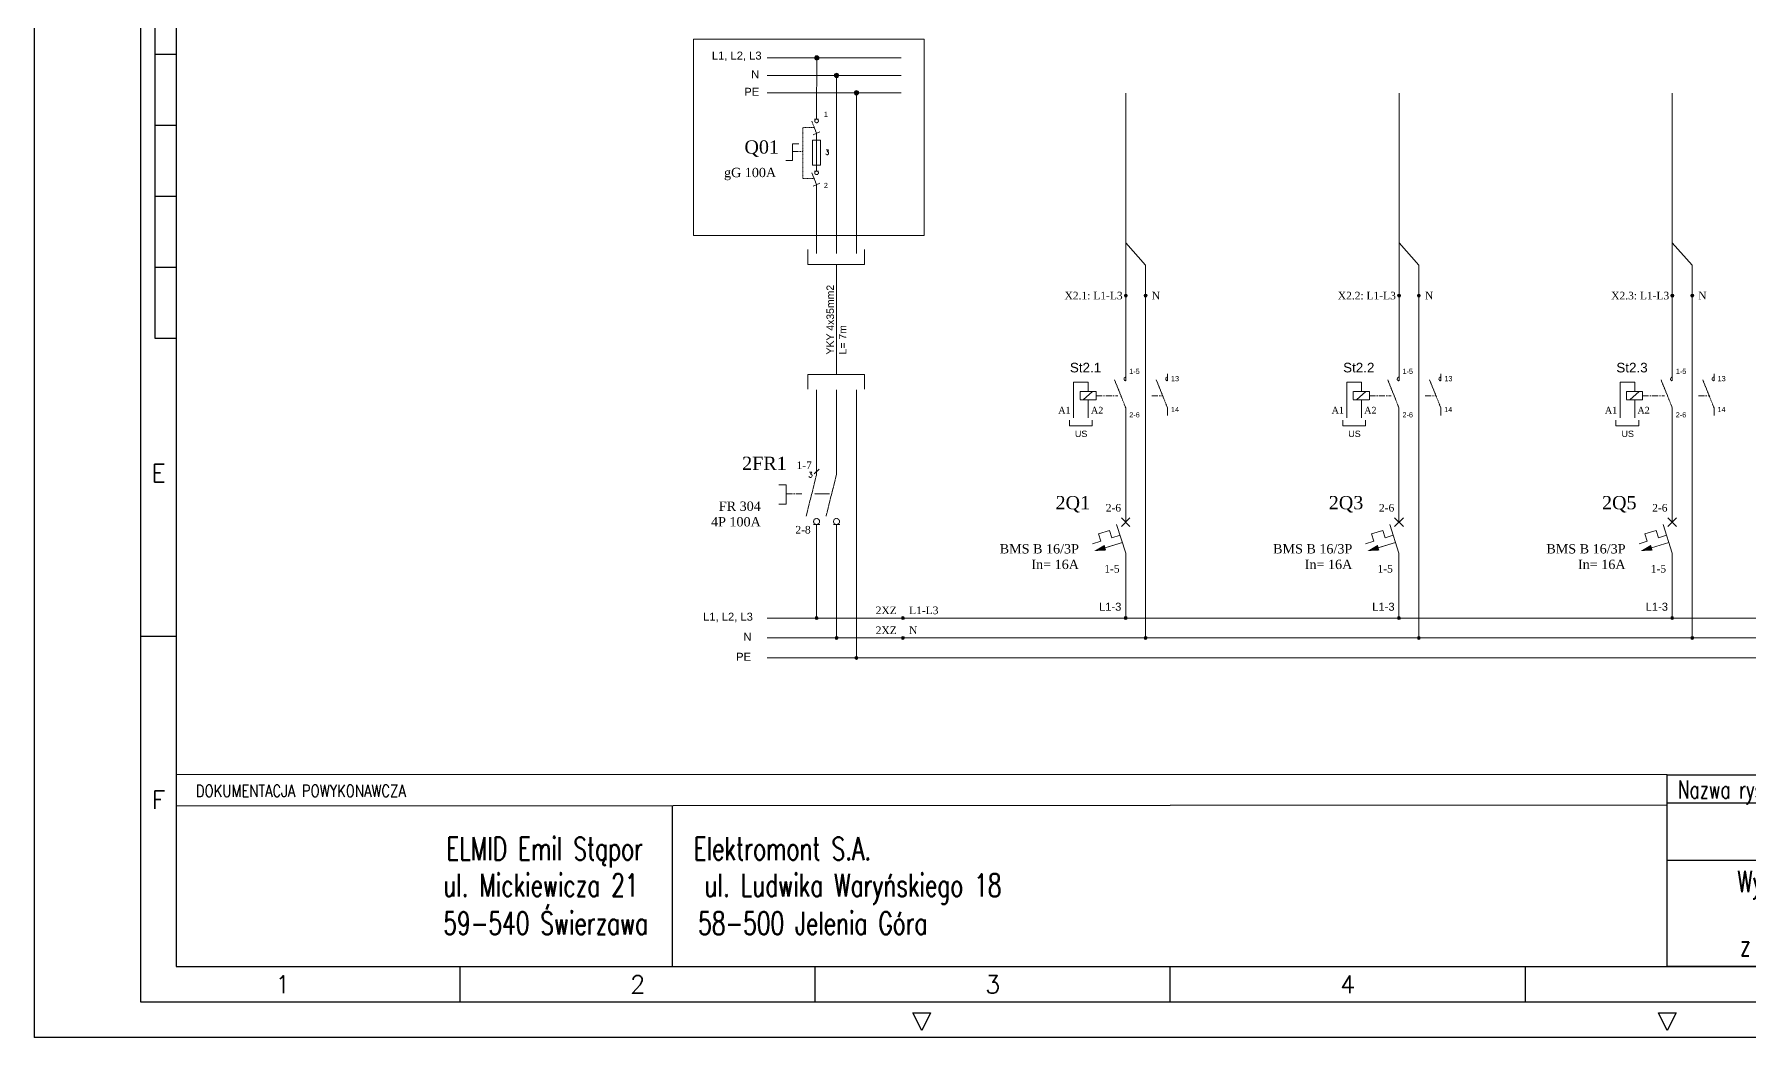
# Model space of a CAD drawing. Header units: millimetres. Extents: x 5687 to 64392, y -1898 to 18483.
# Drawn here: x 5687 to 17647, y -1898 to 5096 of the extents above; entities that cross this region are included whole.
import ezdxf
from ezdxf.enums import TextEntityAlignment as Align

# ---------------------------------------------------------------- set-up
doc = ezdxf.new("R2010")
doc.units = ezdxf.units.MM
doc.header["$LTSCALE"] = 0.3
for name, pattern in [('ACAD_ISO02W100', [15, 12, -3]), ('ACAD_ISO05W100', [33, 24, -3, 0, -3, 0, -3]), ('CENTER', [50.8, 31.75, -6.35, 6.35, -6.35]), ('CENTER2', [1.125, 0.75, -0.125, 0.125, -0.125]), ('EPL_DASH', [1, 0.5, -0.5])]:
    doc.linetypes.add(name, pattern=pattern)
doc.layers.get('0').update_dxf_attribs({"linetype": 'CONTINUOUS'})
for name, color, linetype in [('_A_TABELA-LAYOUT', 1, 'CONTINUOUS'), ('CIENKA', 1, 'CONTINUOUS'), ('GRUBA', 7, 'CONTINUOUS')]:
    doc.layers.add(name, color=color, linetype=linetype)
doc.styles.add('Annotative', font='ARIAL.TTF')
doc.styles.add('ROMANS', font='romans', dxfattribs={"width": 0.8, "oblique": 10, "height": 2.8})
doc.styles.get("Standard").update_dxf_attribs({"font": 'romans.shx', "width": 0.7})
doc.styles.add('TETERA', font='romans.shx', dxfattribs={"width": 0.8})

# ---------------------------------------------------------------- blocks, each defined once
blk = doc.blocks.new('Tabelka_Czesc ogolna')
at = {"layer": 'CIENKA'}
for p, q in [((90, 23), (0, 23)), ((90, 23), (180, 23)), ((0, 15), (90, 15)), ((90, 11), (110, 11)), ((165, 11), (180, 11))]:
    blk.add_line(p, q, dxfattribs=at)
at = {"layer": 'GRUBA'}
for p, q in [((90, 0), (90, 27)), ((150, 27), (150, 15)), ((165, 0), (165, 27)), ((90, 15), (180, 15)), ((110, 15), (110, 0)), ((130.58, 9.59), (131.14, 10.76)), ((131.53, 9.61), (131.72, 9.93)), ((119.43, 8.74), (118.63, 8.74)), ((118.63, 8.74), (118.63, 5.54)), ((119.43, 7.39), (119.43, 8.74)), ((121.13, 7.39), (119.43, 7.39)), ((121.93, 8.74), (121.13, 8.74)), ((121.13, 8.74), (121.13, 7.39)), ((121.93, 5.54), (121.93, 8.74)), ((123.73, 8.74), (122.93, 8.74)), ((122.93, 8.74), (122.93, 5.54)), ((125.13, 8.74), (123.73, 8.74)), ((123.73, 7.24), (123.73, 8.24)), ((123.73, 8.24), (125.13, 8.24)), ((127.83, 8.74), (127.03, 8.74)), ((127.03, 8.74), (127.03, 5.54)), ((129.83, 8.74), (127.83, 8.74)), ((127.83, 7.39), (127.83, 8.24)), ((127.83, 8.24), (129.83, 8.24)), ((129.43, 7.39), (127.83, 7.39)), ((129.43, 6.89), (129.43, 7.39)), ((129.83, 8.24), (129.83, 8.74)), ((117.66, 5.1), (117.1, 3.92)), ((118.63, 5.54), (119.43, 5.54)), ((119.43, 5.54), (119.43, 6.89)), ((119.43, 6.89), (121.13, 6.89)), ((121.13, 6.89), (121.13, 5.54)), ((121.13, 5.54), (121.93, 5.54)), ((122.93, 5.54), (123.73, 5.54)), ((125.13, 7.24), (123.73, 7.24)), ((123.73, 5.54), (123.73, 6.74)), ((123.73, 6.74), (125.13, 6.74)), ((127.03, 5.54), (127.83, 5.54)), ((127.83, 6.04), (127.83, 6.89)), ((127.83, 6.89), (129.43, 6.89)), ((129.83, 6.04), (127.83, 6.04)), ((127.83, 5.54), (129.83, 5.54)), ((129.83, 5.54), (129.83, 6.04)), ((118.24, 4.37), (118.1, 4))]:
    blk.add_line(p, q, dxfattribs=at)
blk.add_lwpolyline([(0, 27), (180, 27), (180, 0), (0, 0)], close=True, dxfattribs=at)
blk.add_circle((124.23, 7.14), 0.05, dxfattribs=at)
for centre, major_axis, ratio, start_param, end_param in [((124.13, 7.34), (-10, 0), 0.48, 3.935691, 7.075289), ((124.13, 7.34), (-8.6, 0), 0.395349, 3.863574, 7.002963), ((125.13, 7.74), (1.2, 0), 0.833333, 4.712389, 7.853982), ((125.13, 7.74), (0, 0.5), 0.8, 3.141593, 6.283185)]:
    blk.add_ellipse(centre, major_axis=major_axis, ratio=ratio, start_param=start_param, end_param=end_param, dxfattribs=at)
for points, knots in [([(118.1, 4), (118.67, 3.79), (119.28, 3.6), (120.71, 3.28), (121.54, 3.15), (123.23, 3), (124.1, 2.98), (125.82, 3.05), (126.67, 3.14), (128.28, 3.43), (129.04, 3.62), (130.43, 4.09), (131.06, 4.37), (132.01, 4.92), (132.38, 5.18), (132.97, 5.72), (133.2, 6), (133.49, 6.5), (133.57, 6.72), (133.67, 7.15), (133.68, 7.36), (133.63, 7.78), (133.56, 8), (133.35, 8.44), (133.21, 8.66), (132.83, 9.09), (132.6, 9.31), (132.14, 9.66), (131.94, 9.8), (131.72, 9.93)], [0.903557, 0.903557, 0.903557, 0.903557, 1.12738, 1.12738, 1.391663, 1.391663, 1.655946, 1.655946, 1.920229, 1.920229, 2.184512, 2.184512, 2.448795, 2.448795, 2.658792, 2.658792, 2.86879, 2.86879, 3.035083, 3.035083, 3.201375, 3.201375, 3.367668, 3.367668, 3.533961, 3.533961, 3.700254, 3.700254, 3.812378, 3.812378, 3.812378, 3.812378]), ([(118.24, 4.37), (118.75, 4.19), (119.31, 4.04), (120.51, 3.78), (121.16, 3.67), (122.49, 3.53), (123.17, 3.49), (124.81, 3.47), (125.77, 3.52), (127.61, 3.74), (128.48, 3.91), (129.92, 4.32), (130.51, 4.54), (131.53, 5.04), (131.97, 5.32), (132.53, 5.83), (132.7, 6.03), (132.98, 6.45), (133.08, 6.68), (133.18, 7.11), (133.2, 7.3), (133.16, 7.69), (133.12, 7.88), (132.97, 8.24), (132.86, 8.42), (132.62, 8.75), (132.47, 8.91), (132.08, 9.26), (131.82, 9.44), (131.53, 9.61)], [0.841335, 0.841335, 0.841335, 0.841335, 1.070437, 1.070437, 1.305194, 1.305194, 1.53995, 1.53995, 1.866854, 1.866854, 2.193758, 2.193758, 2.461993, 2.461993, 2.730227, 2.730227, 2.88914, 2.88914, 3.048052, 3.048052, 3.17539, 3.17539, 3.302727, 3.302727, 3.430064, 3.430064, 3.557402, 3.557402, 3.726955, 3.726955, 3.726955, 3.726955])]:
    blk.add_open_spline(points, degree=3, knots=knots, dxfattribs=at)
at = {"layer": 'CIENKA', "style": 'ROMANS', "width": 0.7}
for s, p in [('Nazwa rysunku / Opis projektu, obiektu budowlanego', (1.5, 23.7)), ('Nr rysunku', (91.5, 23.7)), ('Zmiana', (151.5, 23.7)), ('Format', (166.5, 23.7)), ('Arkusz', (166.5, 11.7))]:
    blk.add_text(s, height=2.5, dxfattribs=at).set_placement(p)
blk.add_text('Skala', height=2.5, dxfattribs=at).set_placement((94.92, 11.7), align=Align.CENTER)
at = {"layer": 'CIENKA', "style": 'ROMANS'}
for s, width, p, p2 in [('ul. Kolejowa 55', 0.833333, (137, 5.61), (162, 5.61)), ('05-092 Łomianki', 0.744681, (137, 1.81), (162, 1.81))]:
    blk.add_text(s, height=2.5, dxfattribs=dict(at, width=width)).set_placement(p, p2, align=Align.FIT)
at = {"layer": 'CIENKA', "style": 'ROMANS', "width": 0.9}
blk.add_text('Opracowanie zawiera informacje prawnie chronione. Bez zgody HPE Sp. z o.o. nie może być ono powielane i udostępniane osobom trzecim.', height=1.5, dxfattribs=at).set_placement((90, -2.5), align=Align.MIDDLE_CENTER)
at = {"layer": 'GRUBA', "style": 'ROMANS', "width": 0.56391}
blk.add_text('HPE Sp. z o. o.', height=3.5, dxfattribs=at).set_placement((137, 9.61), (162, 9.61), align=Align.FIT)
at = {"layer": 'GRUBA', "style": 'ROMANS', "width": 0.7}
for tag, height, p in [('NAZWA_RYSUNKU', 3, (45, 19)), ('DE-SE/H0300-11/00-000', 3, (120, 19)), ('00', 3, (157.5, 19)), ('1/1', 2.5, (172.5, 5.5))]:
    blk.add_attdef(tag, text='', height=height, dxfattribs=at).set_placement(p, align=Align.MIDDLE_CENTER)
for tag, p in [('OPIS_PROJEKTU_1', (45, 10.5)), ('OPIS_PROJEKTU_2', (45, 6)), ('OPIS_PROJEKTU_3', (45, 1.5))]:
    blk.add_attdef(tag, text='', height=3, dxfattribs=at).set_placement(p, align=Align.CENTER)
blk.add_attdef('1:10', text='', height=3, dxfattribs=at).set_placement((100, 5.5), align=Align.MIDDLE)

msp = doc.modelspace()

# ---------------------------------------------------------------- hatches: boundary and pattern name
at = {"lineweight": 9, "true_color": 0x1e788f}
for points in [[(11157, 4931, 1), (11127, 4931, 1)], [(11295, 4809, 1), (11265, 4809, 1)], [(11434, 4688, 1), (11404, 4688, 1)], [(11130, 1027, -1), (11151, 1027, -1)], [(13286, 1027, -1), (13306, 1027, -1)], [(15191, 1027, -1), (15212, 1027, -1)], [(17096, 1027, -1), (17117, 1027, -1)], [(11269, 888, -1), (11290, 888, -1)], [(13425, 888, -1), (13446, 888, -1)], [(15330, 888, -1), (15351, 888, -1)], [(17235, 888, -1), (17256, 888, -1)], [(11408, 749, -1), (11429, 749, -1)]]:
    msp.add_hatch(color=144, dxfattribs=at).paths.add_polyline_path(points)
at = {"lineweight": 9}
for points in [[(13286, 3274, -1), (13307, 3274, -1)], [(13425, 3274, -1), (13446, 3274, -1)], [(15191, 3274, -1), (15212, 3274, -1)], [(15330, 3274, -1), (15351, 3274, -1)], [(17097, 3274, -1), (17117, 3274, -1)], [(17235, 3274, -1), (17256, 3274, -1)], [(11733, 1027, -1), (11754, 1027, -1)], [(11733, 888, -1), (11754, 888, -1)]]:
    msp.add_hatch(color=0, dxfattribs=at).paths.add_polyline_path(points)
at = {"linetype": 'Continuous', "lineweight": 9, "ltscale": 4}
for points in [[(13076, 1494), (13148, 1537), (13160, 1498)], [(14981, 1494), (15053, 1537), (15065, 1498)], [(16886, 1494), (16958, 1537), (16970, 1498)]]:
    msp.add_hatch(color=5, dxfattribs=at).paths.add_polyline_path(points, flags=0)

# ---------------------------------------------------------------- linework, layer by layer
at = {"color": 0, "linetype": 'Continuous', "lineweight": 9, "ltscale": 4.4}
for p, q in [((11731, 4931), (10796, 4931)), ((11731, 4809), (10796, 4809)), ((11731, 4688), (10796, 4688))]:
    msp.add_line(p, q, dxfattribs=at)
at = {"color": 0, "lineweight": 9}
for p, q in [((11142, 4931), (11141, 4527)), ((11280, 4809), (11280, 3567)), ((11081, 3492), (11081, 3596)), ((11476, 3492), (11476, 3596)), ((11081, 3492), (11406, 3492)), ((11081, 2725), (11406, 2725)), ((11081, 2725), (11081, 2621)), ((11476, 2725), (11476, 2621)), ((12933, 2670), (13035, 2670)), ((12933, 2422), (12933, 2670)), ((14838, 2670), (14940, 2670)), ((14838, 2422), (14838, 2670)), ((16743, 2670), (16845, 2670)), ((16743, 2422), (16743, 2670)), ((11419, 2617), (11419, 749)), ((12904, 2366), (12904, 2405)), ((13063, 2366), (13063, 2405)), ((14809, 2366), (14809, 2405)), ((14968, 2366), (14968, 2405)), ((16714, 2366), (16714, 2405)), ((16873, 2366), (16873, 2405)), ((23037, 1027), (10796, 1027))]:
    msp.add_line(p, q, dxfattribs=at)
at = {"lineweight": 9}
for p, q in [((11419, 4673), (11419, 3567)), ((13297, 2730), (13297, 4686)), ((15202, 2730), (15202, 4686)), ((17107, 2730), (17107, 4686)), ((11141, 3991), (11141, 3567)), ((13435, 3487), (13297, 3641)), ((15340, 3487), (15202, 3641)), ((17246, 3487), (17107, 3641)), ((11280, 3492), (11280, 2725)), ((11406, 3492), (11476, 3492)), ((13435, 1650), (13435, 3487)), ((15340, 1650), (15340, 3487)), ((17246, 1650), (17246, 3487)), ((11406, 2725), (11476, 2725)), ((13035, 2670), (12933, 2670)), ((13035, 2607), (13035, 2670)), ((14940, 2670), (14838, 2670)), ((14940, 2607), (14940, 2670)), ((16845, 2670), (16743, 2670)), ((16845, 2607), (16845, 2670)), ((11141, 2117), (11141, 2617)), ((11280, 2118), (11280, 2617)), ((13035, 2422), (13035, 2548)), ((14940, 2422), (14940, 2548)), ((16845, 2422), (16845, 2548)), ((13296, 2438), (13296, 2171)), ((15201, 2438), (15201, 2171)), ((17107, 2438), (17107, 2171)), ((13296, 1820), (13296, 2171)), ((15201, 1820), (15201, 2171)), ((17107, 1820), (17107, 2171)), ((11141, 1643), (11141, 1038)), ((11280, 1643), (11280, 899)), ((13435, 1650), (13435, 888)), ((15340, 1650), (15340, 888)), ((17246, 1650), (17246, 888)), ((13296, 1354), (13296, 1027)), ((15201, 1354), (15201, 1027)), ((17106, 1354), (17106, 1027)), ((23037, 888), (10796, 888)), ((23037, 749), (10796, 749))]:
    msp.add_line(p, q, dxfattribs=at)
at = {"color": 5, "linetype": 'EPL_DASH', "lineweight": 9}
for p, q in [((11125, 4446), (11044, 4446)), ((11044, 4446), (11044, 4090)), ((11044, 4090), (11124, 4090))]:
    msp.add_line(p, q, dxfattribs=at)
at = {"color": 5, "linetype": 'ACAD_ISO05W100', "lineweight": 9}
for p, q in [((11108, 4489), (11141, 4406)), ((11129, 4435), (11129, 4435)), ((11108, 4130), (11141, 4047)), ((11129, 4076), (11129, 4076)), ((13296, 2493), (13218, 2688)), ((13587, 2493), (13509, 2688)), ((15201, 2493), (15123, 2688)), ((15493, 2493), (15414, 2688)), ((17107, 2493), (17028, 2688)), ((17398, 2493), (17319, 2688)), ((11141, 2027), (11068, 1736)), ((11280, 2028), (11207, 1737))]:
    msp.add_line(p, q, dxfattribs=at)
at = {"color": 5, "lineweight": 9}
for p, q in [((11154, 4505), (11127, 4505)), ((11141, 4505), (11141, 4527)), ((10972, 4217), (10972, 4332)), ((10972, 4332), (11017, 4332)), ((11118, 4396), (11163, 4416)), ((11141, 4406), (11141, 4351)), ((11141, 4357), (11141, 4375)), ((11141, 4357), (11141, 4183)), ((10972, 4216), (10927, 4216)), ((11154, 4142), (11127, 4142)), ((11141, 4165), (11141, 4183)), ((11141, 4142), (11141, 4165)), ((11118, 4036), (11163, 4057)), ((11141, 4047), (11141, 3991)), ((13297, 2680), (13297, 2730)), ((13588, 2680), (13588, 2730)), ((15202, 2680), (15202, 2730)), ((15493, 2680), (15493, 2730)), ((17107, 2680), (17107, 2730)), ((17398, 2680), (17398, 2730)), ((13000, 2548), (13065, 2607)), ((14905, 2548), (14971, 2607)), ((16810, 2548), (16876, 2607)), ((13296, 2493), (13296, 2438)), ((13587, 2493), (13587, 2438)), ((15201, 2493), (15201, 2438)), ((15493, 2493), (15493, 2438)), ((17107, 2493), (17107, 2438)), ((17398, 2493), (17398, 2438)), ((11123, 2031), (11158, 2065)), ((11141, 2027), (11141, 2117)), ((11280, 2028), (11280, 2118)), ((10877, 1955), (10930, 1955)), ((10930, 1821), (10930, 1955)), ((10930, 1821), (10878, 1821)), ((11163, 1679), (11119, 1679)), ((11141, 1679), (11141, 1643)), ((11302, 1679), (11258, 1679)), ((11280, 1679), (11280, 1643))]:
    msp.add_line(p, q, dxfattribs=at)
at = {"color": 5, "linetype": 'CENTER', "lineweight": 9, "ltscale": 4.4}
for p, q in [((10972, 4279), (11044, 4279)), ((13090, 2576), (13242, 2576)), ((13479, 2576), (13554, 2576)), ((14995, 2576), (15147, 2576)), ((15384, 2576), (15459, 2576)), ((16900, 2576), (17052, 2576)), ((17289, 2576), (17364, 2576)), ((10930, 1893), (11046, 1893))]:
    msp.add_line(p, q, dxfattribs=at)
at = {"linetype": 'ByBlock', "lineweight": 9}
for p, q in [((12904, 2366), (13063, 2366)), ((14809, 2366), (14968, 2366)), ((16714, 2366), (16873, 2366))]:
    msp.add_line(p, q, dxfattribs=at)
at = {"color": 5, "linetype": 'CENTER2', "lineweight": 9, "ltscale": 4.4}
msp.add_line((11230, 1893), (11126, 1893), dxfattribs=at)
at = {"color": 5, "linetype": 'Continuous', "lineweight": 9}
for p, q in [((13296, 1820), (13296, 1695)), ((15201, 1820), (15201, 1695)), ((17107, 1820), (17107, 1695)), ((13296, 1776), (13296, 1695)), ((13296, 1776), (13296, 1695)), ((13296, 1776), (13296, 1695)), ((13296, 1776), (13296, 1695)), ((13296, 1776), (13296, 1695)), ((13296, 1776), (13296, 1695)), ((15201, 1776), (15201, 1695)), ((15201, 1776), (15201, 1695)), ((15201, 1776), (15201, 1695)), ((15201, 1776), (15201, 1695)), ((15201, 1776), (15201, 1695)), ((15201, 1776), (15201, 1695)), ((17107, 1776), (17107, 1695)), ((17107, 1776), (17107, 1695)), ((17107, 1776), (17107, 1695)), ((17107, 1776), (17107, 1695)), ((17107, 1776), (17107, 1695)), ((17107, 1776), (17107, 1695)), ((13296, 1479), (13296, 1354)), ((15201, 1479), (15201, 1354)), ((17106, 1479), (17106, 1354))]:
    msp.add_line(p, q, dxfattribs=at)
at = {"color": 5, "linetype": 'Continuous', "lineweight": 9, "ltscale": 4}
for p, q in [((13296, 1479), (13233, 1679)), ((15201, 1479), (15138, 1679)), ((17106, 1479), (17044, 1679)), ((13122, 1562), (13064, 1545)), ((13106, 1614), (13183, 1638)), ((13122, 1562), (13106, 1614)), ((13183, 1638), (13199, 1586)), ((13257, 1604), (13199, 1586)), ((15027, 1562), (14969, 1545)), ((15011, 1614), (15089, 1638)), ((15027, 1562), (15011, 1614)), ((15089, 1638), (15105, 1586)), ((15162, 1604), (15105, 1586)), ((16932, 1562), (16875, 1545)), ((16916, 1614), (16994, 1638)), ((16932, 1562), (16916, 1614)), ((16994, 1638), (17010, 1586)), ((17067, 1604), (17010, 1586)), ((13273, 1554), (13092, 1498)), ((13273, 1554), (13092, 1498)), ((13273, 1554), (13092, 1498)), ((13273, 1554), (13092, 1498)), ((13273, 1554), (13092, 1498)), ((13273, 1554), (13092, 1498)), ((13273, 1554), (13150, 1516)), ((15178, 1554), (14997, 1498)), ((15178, 1554), (14997, 1498)), ((15178, 1554), (14997, 1498)), ((15178, 1554), (14997, 1498)), ((15178, 1554), (14997, 1498)), ((15178, 1554), (14997, 1498)), ((15178, 1554), (15055, 1516)), ((17083, 1554), (16902, 1498)), ((17083, 1554), (16902, 1498)), ((17083, 1554), (16902, 1498)), ((17083, 1554), (16902, 1498)), ((17083, 1554), (16902, 1498)), ((17083, 1554), (16902, 1498)), ((17083, 1554), (16961, 1516))]:
    msp.add_line(p, q, dxfattribs=at)
at = {"color": 5, "linetype": 'ByBlock', "lineweight": 9}
for p, q in [((13326, 1725), (13266, 1665)), ((13266, 1725), (13326, 1665)), ((15232, 1725), (15171, 1665)), ((15171, 1725), (15232, 1665)), ((17137, 1725), (17077, 1665)), ((17077, 1725), (17137, 1665))]:
    msp.add_line(p, q, dxfattribs=at)
at = {"color": 251, "linetype": 'ACAD_ISO02W100', "lineweight": 9}
msp.add_lwpolyline([(10283, 5061), (11891, 5061), (11891, 3694), (10283, 3694)], close=True, dxfattribs=at)
at = {"color": 5, "lineweight": 9}
msp.add_lwpolyline([(11112, 4357), (11169, 4357), (11169, 4183), (11112, 4183)], close=True, dxfattribs=at)
at = {"color": 5, "linetype": 'ACAD_ISO02W100', "lineweight": 9}
for points in [[(12978, 2548), (13090, 2548), (13090, 2607), (12978, 2607)], [(14883, 2548), (14995, 2548), (14995, 2607), (14883, 2607)], [(16788, 2548), (16900, 2548), (16900, 2607), (16788, 2607)]]:
    msp.add_lwpolyline(points, close=True, dxfattribs=at)
at = {"color": 10, "linetype": 'Continuous'}
msp.add_lwpolyline([(17072, -67), (6677, -64)], dxfattribs=at)
at = {"color": 0, "lineweight": 9}
for centre, radius in [((11142, 4931), 14.9), ((11280, 4809), 14.9), ((11419, 4688), 14.9), ((13297, 3274), 10.3), ((13435, 3274), 10.3), ((15202, 3274), 10.3), ((15340, 3274), 10.3), ((17107, 3274), 10.3), ((17246, 3274), 10.3), ((11141, 1027), 10.3), ((11743, 1027), 10.3), ((13296, 1027), 10.3), ((15201, 1027), 10.3), ((17106, 1027), 10.3), ((11280, 888), 10.3), ((11743, 888), 10.3), ((13435, 888), 10.3), ((15340, 888), 10.3), ((17246, 888), 10.3), ((11419, 749), 10.3)]:
    msp.add_circle(centre, radius, dxfattribs=at)
at = {"color": 5, "linetype": 'ACAD_ISO05W100', "lineweight": 9}
for centre, radius in [((11141, 4492), 12.8), ((11141, 4130), 12.8), ((11141, 1700), 20.7), ((11280, 1700), 20.7)]:
    msp.add_circle(centre, radius, dxfattribs=at)
for centre in [(13297, 2693), (13588, 2693), (15202, 2693), (15493, 2693), (17107, 2693), (17398, 2693)]:
    msp.add_arc(centre, 12.8, 89.9965, 270, dxfattribs=at)
at = {"layer": 'CIENKA'}
for p, q in [((5687, 12803), (5687, -1898)), ((6528, 7928), (6528, 2978)), ((6528, 4958), (6677, 4958)), ((6528, 4463), (6677, 4463)), ((6528, 3968), (6677, 3968)), ((6528, 3473), (6677, 3473)), ((6528, 2978), (6677, 2978)), ((6677, 899), (6429, 899)), ((17072, -278), (6677, -284)), ((8657, -1651), (8657, -1403)), ((11132, -1651), (11132, -1403)), ((13607, -1651), (13607, -1403)), ((16082, -1403), (16082, -1651)), ((11874, -1849), (11813, -1725)), ((11813, -1725), (11936, -1725)), ((11936, -1725), (11874, -1849)), ((17072, -1849), (17010, -1725)), ((17010, -1725), (17134, -1725)), ((17134, -1725), (17072, -1849)), ((26477, -1898), (5687, -1898))]:
    msp.add_line(p, q, dxfattribs=at)
at = {"layer": 'CIENKA', "color": 10, "linetype": 'Continuous'}
msp.add_lwpolyline([(10134, -283), (10134, -1403)], dxfattribs=at)
at = {"layer": 'GRUBA'}
for p, q in [((6429, -1651), (6429, 12556)), ((6677, 12308), (6677, -1403)), ((6677, -1403), (25982, -1403)), ((26229, -1651), (6429, -1651))]:
    msp.add_line(p, q, dxfattribs=at)

# ---------------------------------------------------------------- block references
at = {"layer": 'GRUBA', "xscale": 49.5, "yscale": 49.5, "zscale": 49.5}
msp.add_blockref('Tabelka_Czesc ogolna', (17072, -1403), dxfattribs=at).add_auto_attribs({'DE-SE/H0300-11/00-000': 'DE-SE/H0514-12/35-002', '00': '01', 'NAZWA_RYSUNKU': 'SCHEMAT ROZDZIELNICY IIIROF-1 / IIIROF-2', 'OPIS_PROJEKTU_1': 'Wymiana rozdzielnic NN w rejonie ZWR Polkowice', 'OPIS_PROJEKTU_2': 'Adres: KGHM Polska Miedź, ZWR Polkowice', 'OPIS_PROJEKTU_3': 'z siedzibą w ul.Kopalniana 1, 59-101 Polkowice', '1:10': '-', '1/1': '1/3'})

# ---------------------------------------------------------------- texts
at = {"color": 5, "lineweight": 9}
msp.add_text('3', height=37, dxfattribs=at).set_placement((11083, 2007))
at = {"color": 0, "lineweight": 9, "style": 'Annotative'}
for s, insert, char_height, width, attachment_point in [('\\pt126.16;L1, L2, L3', (10411, 4909), 55.8, 451.53, 7), ('\\pt126.16;N', (10685, 4788), 55.8, 116.4, 7), ('\\pt126.16;PE', (10637, 4667), 55.8, 116.4, 7), ('\\pt81.751;1', (11192, 4520), 36.16, 122.04, 7), ('{\\fTimes New Roman|b0|i0|c238|p18;Q01}', (10638, 4241), 92.57, 930.79, 7), ('\\A1;\\pt147.18;{\\fTimes New Roman|b0|i0|c238|p18;gG 100A}', (10859, 4165), 65.1, 1046.76, 3), ('\\pt81.751;2', (11192, 4024), 36.16, 122.04, 7), ('{\\fTimes New Roman|b0|i0|c238|p18;X2.1: L1-L3}', (12870, 3301), 53.03, 716.06, 1), ('{\\fTimes New Roman|b0|i0|c238|p18;N}', (13478, 3301), 53.03, 289.43, 1), ('{\\fTimes New Roman|b0|i0|c238|p18;X2.2: L1-L3}', (14775, 3301), 53.03, 716.06, 1), ('{\\fTimes New Roman|b0|i0|c238|p18;N}', (15383, 3301), 53.03, 289.43, 1), ('{\\fTimes New Roman|b0|i0|c238|p18;X2.3: L1-L3}', (16681, 3301), 53.03, 716.06, 1), ('{\\fTimes New Roman|b0|i0|c238|p18;N}', (17288, 3301), 53.03, 289.43, 1), ('\\pt151.4;St2.1', (12907, 2738), 66.96, 284.2, 7), ('\\pt81.751;1-5', (13321, 2728), 36.16, 122.04, 7), ('\\pt151.4;St2.2', (14812, 2738), 66.96, 284.2, 7), ('\\pt81.751;1-5', (15226, 2728), 36.16, 122.04, 7), ('\\pt151.4;St2.3', (16717, 2738), 66.96, 284.2, 7), ('\\pt81.751;1-5', (17132, 2728), 36.16, 122.04, 7), ('\\pt81.751;13', (13612, 2677), 36.16, 122.04, 7), ('\\pt81.751;13', (15518, 2677), 36.16, 122.04, 7), ('\\pt81.751;13', (17423, 2677), 36.16, 122.04, 7), ('{\\fTimes New Roman|b0|i0|c238|p18;A1}', (12826, 2499), 46.5, 289.43, 1), ('{\\fTimes New Roman|b0|i0|c238|p18;A2}', (13054, 2499), 46.5, 289.43, 1), ('\\pt81.751;2-6', (13321, 2425), 36.16, 122.04, 7), ('\\pt81.751;14', (13612, 2462), 36.16, 122.04, 7), ('{\\fTimes New Roman|b0|i0|c238|p18;A1}', (14732, 2499), 46.5, 289.43, 1), ('{\\fTimes New Roman|b0|i0|c238|p18;A2}', (14959, 2499), 46.5, 289.43, 1), ('\\pt81.751;2-6', (15226, 2425), 36.16, 122.04, 7), ('\\pt81.751;14', (15517, 2462), 36.16, 122.04, 7), ('{\\fTimes New Roman|b0|i0|c238|p18;A1}', (16637, 2499), 46.5, 289.43, 1), ('{\\fTimes New Roman|b0|i0|c238|p18;A2}', (16864, 2499), 46.5, 289.43, 1), ('\\pt81.751;2-6', (17131, 2425), 36.16, 122.04, 7), ('\\pt81.751;14', (17422, 2462), 36.16, 122.04, 7), ('\\pt100.93;US', (12942, 2288), 44.64, 284.2, 7), ('\\pt100.93;US', (14848, 2288), 44.64, 284.2, 7), ('\\pt100.93;US', (16753, 2288), 44.64, 284.2, 7), ('{\\fTimes New Roman|b0|i0|c238|p18;2FR1}', (10622, 2059), 92.57, 930.79, 7), ('{\\fTimes New Roman|b0|i0|c238|p18;1-7}', (11001, 2118), 53.03, 289.43, 1), ('\\A1;\\pt147.18;{\\fTimes New Roman|b0|i0|c238|p18;FR 304\\P4P 100A}', (10752, 1839), 65.1, 1046.76, 3), ('{\\fTimes New Roman|b0|i0|c238|p18;2Q1}', (12807, 1762), 92.57, 930.79, 7), ('{\\fTimes New Roman|b0|i0|c238|p18;2-6}', (13157, 1822), 53.03, 289.43, 1), ('{\\fTimes New Roman|b0|i0|c238|p18;2Q3}', (14712, 1762), 92.57, 930.79, 7), ('{\\fTimes New Roman|b0|i0|c238|p18;2-6}', (15062, 1822), 53.03, 289.43, 1), ('{\\fTimes New Roman|b0|i0|c238|p18;2Q5}', (16617, 1762), 92.57, 930.79, 7), ('{\\fTimes New Roman|b0|i0|c238|p18;2-6}', (16967, 1822), 53.03, 289.43, 1), ('{\\fTimes New Roman|b0|i0|c238|p18;2-8}', (10993, 1669), 53.03, 289.43, 1), ('\\A1;\\pt147.18;{\\fTimes New Roman|b0|i0|c238|p18;BMS B 16/3P\\PIn= 16A}', (12970, 1542), 65.1, 1046.76, 3), ('\\A1;\\pt147.18;{\\fTimes New Roman|b0|i0|c238|p18;BMS B 16/3P\\PIn= 16A}', (14876, 1542), 65.1, 1046.76, 3), ('\\A1;\\pt147.18;{\\fTimes New Roman|b0|i0|c238|p18;BMS B 16/3P\\PIn= 16A}', (16781, 1542), 65.1, 1046.76, 3), ('{\\fTimes New Roman|b0|i0|c238|p18;1-5}', (13147, 1397), 53.03, 289.43, 1), ('{\\fTimes New Roman|b0|i0|c238|p18;1-5}', (15052, 1397), 53.03, 289.43, 1), ('{\\fTimes New Roman|b0|i0|c238|p18;1-5}', (16957, 1397), 53.03, 289.43, 1), ('{\\fTimes New Roman|b0|i0|c238|p18;2XZ}', (11553, 1107), 53.03, 289.43, 1), ('{\\fTimes New Roman|b0|i0|c238|p18;L1-L3}', (11786, 1107), 53.03, 289.43, 1), ('\\pt126.16;L1-3', (13110, 1077), 55.8, 116.4, 7), ('\\pt126.16;L1-3', (15015, 1077), 55.8, 116.4, 7), ('\\pt126.16;L1-3', (16921, 1077), 55.8, 116.4, 7), ('\\pt126.16;L1, L2, L3', (10350, 998), 55.8, 451.53, 7), ('{\\fTimes New Roman|b0|i0|c238|p18;2XZ}', (11553, 968), 53.03, 289.43, 1), ('{\\fTimes New Roman|b0|i0|c238|p18;N}', (11786, 968), 53.03, 289.43, 1), ('\\pt126.16;N', (10631, 868), 55.8, 116.4, 7), ('\\pt126.16;PE', (10580, 729), 55.8, 116.4, 7)]:
    msp.add_mtext(s, dxfattribs=dict(at, insert=insert, char_height=char_height, width=width, attachment_point=attachment_point))
at = {"color": 5, "lineweight": 9, "insert": (11202, 4255), "char_height": 36.16, "width": 122.04, "attachment_point": 7}
msp.add_mtext('\\pt81.751;3', dxfattribs=at)
at = {"color": 0, "lineweight": 9, "insert": (11210, 2864), "char_height": 52.07, "width": 1087.36, "attachment_point": 1, "rotation": 90, "style": 'Annotative'}
msp.add_mtext('{\\f@Arial Unicode MS|b0|i0|c238|p34;YKY 4x35mm2\\H0.33333x;\\P\\H3x;L= 7m}', dxfattribs=at)
at = {"layer": '_A_TABELA-LAYOUT', "style": 'TETERA', "width": 0.8}
msp.add_text('DOKUMENTACJA POWYKONAWCZA', height=84.23, dxfattribs=at).set_placement((6813, -220))
at = {"layer": 'CIENKA', "style": 'ROMANS'}
for s, p in [('E', (6553, 2037)), ('F', (6553, -240)), ('1', (7419, -1527)), ('2', (9894, -1527)), ('3', (12369, -1527)), ('4', (14844, -1527))]:
    msp.add_text(s, height=124, dxfattribs=at).set_placement(p, align=Align.MIDDLE)
at = {"layer": 'GRUBA', "lineweight": 9, "style": 'ROMANS', "width": 0.7}
for s, p in [('ELMID Emil Stąpor', (9245, -660)), ('Elektromont S.A.', (10903, -660)), ('ul. Mickiewicza 21', (9219, -915)), ('ul. Ludwika Waryńskiego 18', (11395, -915)), ('59-540 Świerzawa', (9253, -1179)), ('58-500 Jelenia Góra', (11115, -1179))]:
    msp.add_text(s, height=158.65, dxfattribs=at).set_placement(p, align=Align.CENTER)

doc.saveas('drawing.dxf')
